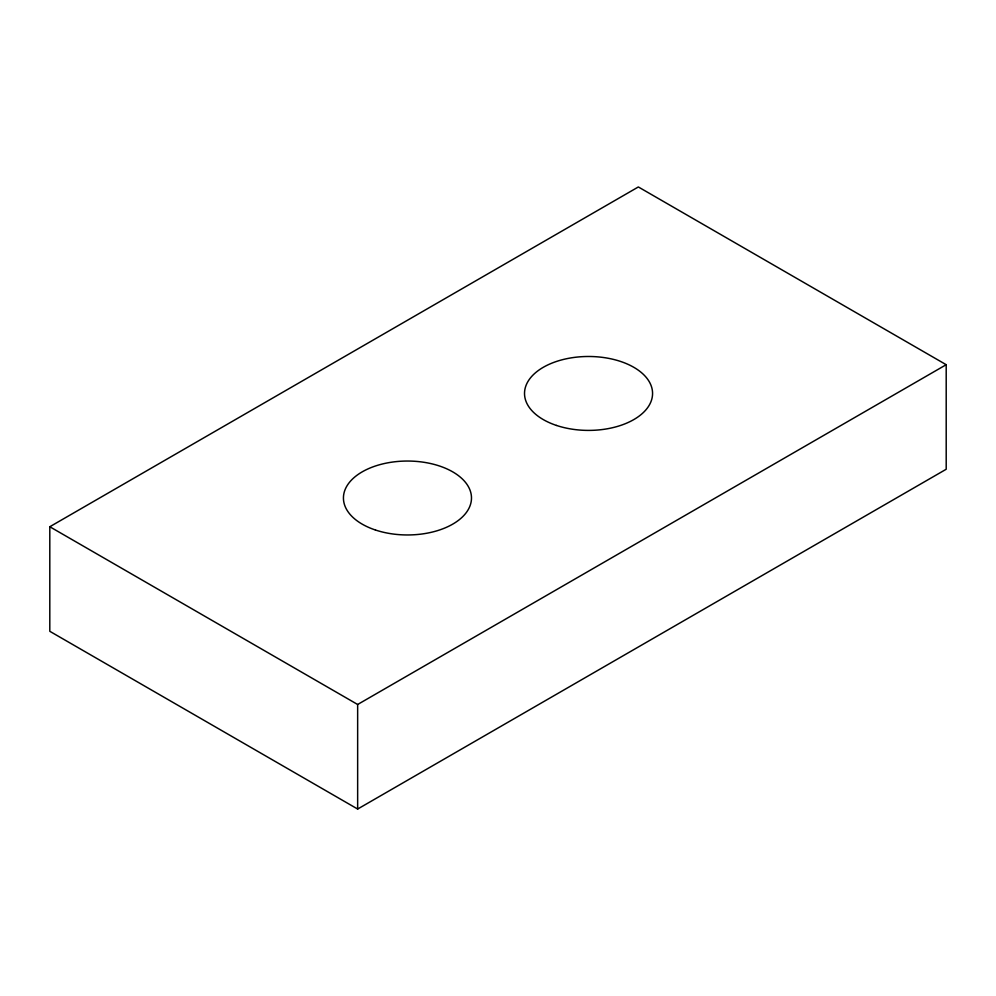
<?xml version="1.0" encoding="UTF-8"?>
<svg xmlns="http://www.w3.org/2000/svg" width="996" height="996" viewBox="0 0 996 996"><rect width="100%" height="100%" fill="white"/><g stroke="black" fill="none" stroke-linecap="round" stroke-linejoin="round"><path stroke-width="1.49" d="M49.8 526.747L638.349 186.962L946.2 364.698L946.2 469.253L357.651 809.038L49.8 631.302L49.8 526.747L357.651 704.483L946.2 364.698M357.651 704.483L357.651 809.038M375.442 530.009A64.03 36.964 0 0 0 471.482 498A64.03 36.964 0 0 0 375.442 465.991A64.03 36.964 0 0 0 375.442 530.009M556.527 425.454A64.03 36.964 0 0 0 652.567 393.445A64.03 36.964 0 0 0 556.527 361.436A64.03 36.964 0 0 0 556.527 425.454"/></g></svg>
